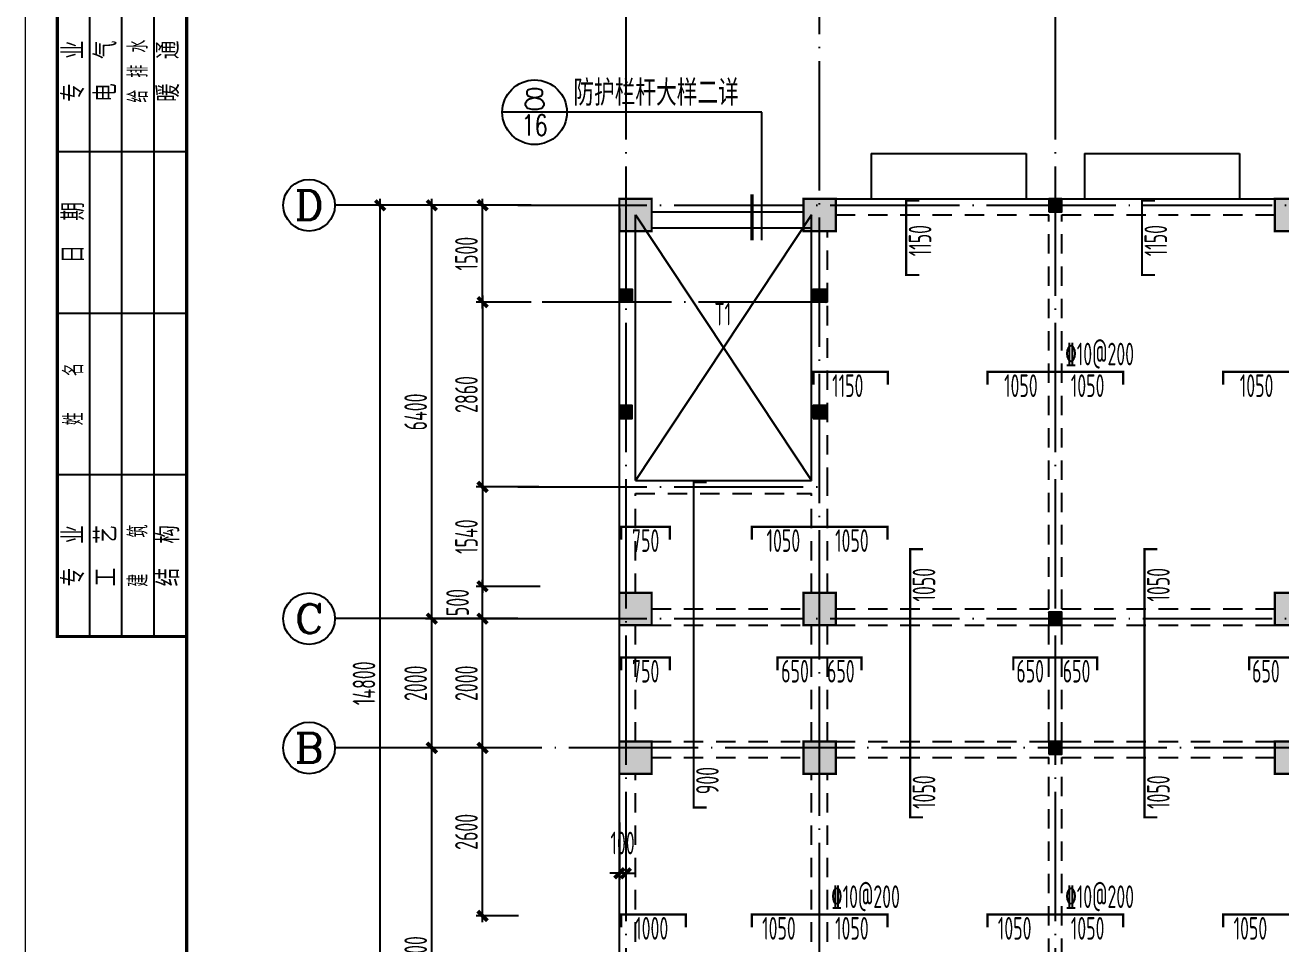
# Model space of a CAD drawing. Extents: x -472319 to -112444, y -516749 to -5704.
# Drawn here: x -311995 to -292551, y -120733 to -106511 of the extents above; entities that cross this region are included whole.
import ezdxf
from ezdxf.enums import TextEntityAlignment as Align

# ---------------------------------------------------------------- set-up
doc = ezdxf.new("R2010")
doc.units = 0
doc.header["$LTSCALE"] = 100
doc.header["$MEASUREMENT"] = 0
for name, pattern in [('3', [5, 3, -2]), ('CENTER', [2, 1.25, -0.25, 0.25, -0.25]), ('DOTE', [2.42, 2, -0.2, 0.02, -0.2])]:
    doc.linetypes.add(name, pattern=pattern)
for name, color, linetype in [('1301', 24, 'Continuous'), ('1305', 1, 'Continuous'), ('1306', 94, 'Continuous'), ('1307', 7, 'Continuous'), ('AXIS', 3, 'Continuous'), ('AXIS_TEXT', 7, 'Continuous'), ('COLUMN', 9, 'Continuous'), ('DIM_IDEN', 3, 'Continuous'), ('DOTE', 1, 'CENTER'), ('FRAME', 3, 'Continuous'), ('PUB_TEXT', 7, 'Continuous'), ('S_BEAM', 4, 'Continuous'), ('S_BEAMDASH', 134, '3'), ('S_CL', 2, 'Continuous'), ('坡道', 7, 'Continuous'), ('填充', 8, 'Continuous'), ('第三道尺寸线', 4, 'Continuous'), ('零厚板', 7, 'Continuous')]:
    doc.layers.add(name, color=color, linetype=linetype)
doc.styles.add('_HZTXT', font='txt.shx', dxfattribs={"width": 0.35, "bigfont": 'hztxt.shx'})
doc.styles.add('_TCH_AXIS', font='COMPLEX', dxfattribs={"bigfont": 'GBCBIG'})
doc.styles.add('COMPLEX', font='COMPLEX')
doc.styles.add('dxfs', font='txt.shx', dxfattribs={"width": 0.7, "bigfont": 'dxfs.shx'})
doc.styles.add('HZ', font='tssdeng.shx', dxfattribs={"width": 0.6, "height": 350, "bigfont": 'a.shx'})
doc.styles.get("Standard").update_dxf_attribs({"font": 'tssdeng.shx', "width": 0.6, "bigfont": 'a.shx'})
doc.dimstyles.new('DIMN', dxfattribs={"dimtxt": 350, "dimasz": 150, "dimexe": 100, "dimexo": 100, "dimgap": 75, "dimtad": 1, "dimdec": 0, "dimzin": 0, "dimdsep": 46, "dimtxsty": 'HZ', "dimblk": 'ARCHTICK', "dimcen": 0.09, "dimdle": 100, "dimclrd": 3, "dimclre": 3, "dimclrt": 7, "dimazin": 2, "dimtfac": 1, "dimtdec": 0, "dimtmove": 2, "dimatfit": 3, "dimldrblk": 'ARCHTICK', "dimfxl": 1, "dimtolj": 1, "dimtzin": 0, "dimarcsym": 0})

# ---------------------------------------------------------------- blocks, each defined once
blk = doc.blocks.new('_ArchTick')
at = {"color": 0, "linetype": 'ByBlock', "const_width": 0.4}
blk.add_lwpolyline([(-0.5, -0.5), (0.5, 0.5)], dxfattribs=at)
blk = doc.blocks.new('*D756')
at = {"layer": 'AXIS', "color": 3, "lineweight": -2, "transparency": 16777216}
for p, q in [((-305698, -124199), (-305698, -117599)), ((-304468, -117699), (-305798, -117699)), ((-304468, -124099), (-305798, -124099))]:
    blk.add_line(p, q, dxfattribs=at)
at = {"layer": 'Defpoints', "color": 0, "transparency": 16777216}
for p in [(-305698, -117699), (-304368, -117699), (-304368, -124099)]:
    blk.add_point(p, dxfattribs=at)
at = {"layer": 'AXIS', "color": 3, "lineweight": -2, "transparency": 16777216, "xscale": 150, "yscale": 150, "zscale": 150}
for p, rotation in [((-305698, -117699), 90), ((-305698, -124099), 270)]:
    blk.add_blockref('_ArchTick', p, dxfattribs=dict(at, rotation=rotation))
at = {"layer": 'AXIS', "color": 7, "transparency": 16777216, "insert": (-305948, -120899), "char_height": 350, "attachment_point": 5, "rotation": 90, "style": 'HZ'}
blk.add_mtext('\\A1;6400', dxfattribs=at)
blk = doc.blocks.new('*D757')
at = {"layer": 'AXIS', "color": 3, "lineweight": -2, "transparency": 16777216}
for p, q in [((-305698, -117799), (-305698, -115599)), ((-304468, -115699), (-305798, -115699)), ((-304468, -117699), (-305798, -117699))]:
    blk.add_line(p, q, dxfattribs=at)
at = {"layer": 'Defpoints', "color": 0, "transparency": 16777216}
for p in [(-305698, -115699), (-304368, -115699), (-304368, -117699)]:
    blk.add_point(p, dxfattribs=at)
at = {"layer": 'AXIS', "color": 3, "lineweight": -2, "transparency": 16777216, "xscale": 150, "yscale": 150, "zscale": 150}
for p, rotation in [((-305698, -115699), 90), ((-305698, -117699), 270)]:
    blk.add_blockref('_ArchTick', p, dxfattribs=dict(at, rotation=rotation))
at = {"layer": 'AXIS', "color": 7, "transparency": 16777216, "insert": (-305948, -116699), "char_height": 350, "attachment_point": 5, "rotation": 90, "style": 'HZ'}
blk.add_mtext('\\A1;2000', dxfattribs=at)
blk = doc.blocks.new('*D758')
at = {"layer": 'AXIS', "color": 3, "lineweight": -2, "transparency": 16777216}
for p, q in [((-305698, -115799), (-305698, -109199)), ((-304468, -109299), (-305798, -109299)), ((-304468, -115699), (-305798, -115699))]:
    blk.add_line(p, q, dxfattribs=at)
at = {"layer": 'Defpoints', "color": 0, "transparency": 16777216}
for p in [(-305698, -109299), (-304368, -109299), (-304368, -115699)]:
    blk.add_point(p, dxfattribs=at)
at = {"layer": 'AXIS', "color": 3, "lineweight": -2, "transparency": 16777216, "xscale": 150, "yscale": 150, "zscale": 150}
for p, rotation in [((-305698, -109299), 90), ((-305698, -115699), 270)]:
    blk.add_blockref('_ArchTick', p, dxfattribs=dict(at, rotation=rotation))
at = {"layer": 'AXIS', "color": 7, "transparency": 16777216, "insert": (-305948, -112499), "char_height": 350, "attachment_point": 5, "rotation": 90, "style": 'HZ'}
blk.add_mtext('\\A1;6400', dxfattribs=at)
blk = doc.blocks.new('*D759')
at = {"layer": 'AXIS', "color": 3, "lineweight": -2, "transparency": 16777216}
for p, q in [((-306498, -124199), (-306498, -109199)), ((-304468, -109299), (-306598, -109299)), ((-304468, -124099), (-306598, -124099))]:
    blk.add_line(p, q, dxfattribs=at)
at = {"layer": 'Defpoints', "color": 0, "transparency": 16777216}
for p in [(-306498, -109299), (-304368, -109299), (-304368, -124099)]:
    blk.add_point(p, dxfattribs=at)
at = {"layer": 'AXIS', "color": 3, "lineweight": -2, "transparency": 16777216, "xscale": 150, "yscale": 150, "zscale": 150}
for p, rotation in [((-306498, -109299), 90), ((-306498, -124099), 270)]:
    blk.add_blockref('_ArchTick', p, dxfattribs=dict(at, rotation=rotation))
at = {"layer": 'AXIS', "color": 7, "transparency": 16777216, "insert": (-306748, -116699), "char_height": 350, "attachment_point": 5, "rotation": 90, "style": 'HZ'}
blk.add_mtext('\\A1;14800', dxfattribs=at)
blk = doc.blocks.new('_AXISO')
blk.add_circle((0, 0), 0.5)
at = {"layer": 'AXIS_TEXT', "style": 'COMPLEX', "width": 1.041667}
blk.add_attdef('A', text='', height=0.56, dxfattribs=at).set_placement((-0.25, -0.28), (0.25, -0.28), align=Align.FIT)
blk = doc.blocks.new('*D776')
at = {"layer": '1301', "color": 3, "lineweight": -2, "transparency": 16777216}
for p, q in [((-304041, -113659), (-305012, -113659)), ((-304912, -113559), (-304912, -115299)), ((-304019, -115199), (-305012, -115199))]:
    blk.add_line(p, q, dxfattribs=at)
at = {"layer": 'Defpoints', "color": 0, "transparency": 16777216}
for p in [(-303941, -113659), (-304912, -115199), (-303919, -115199)]:
    blk.add_point(p, dxfattribs=at)
at = {"layer": '1301', "color": 3, "lineweight": -2, "transparency": 16777216, "xscale": 150, "yscale": 150, "zscale": 150}
for p, rotation in [((-304912, -113659), 90), ((-304912, -115199), 270)]:
    blk.add_blockref('_ArchTick', p, dxfattribs=dict(at, rotation=rotation))
at = {"layer": '1301', "color": 7, "transparency": 16777216, "insert": (-305162, -114429), "char_height": 350, "attachment_point": 5, "rotation": 90, "style": 'HZ'}
blk.add_mtext('\\A1;1540', dxfattribs=at)
blk = doc.blocks.new('*D829')
at = {"layer": 'Defpoints', "color": 0, "transparency": 16777216}
for p in [(-304912, -117699), (-304254, -117699), (-304254, -120299)]:
    blk.add_point(p, dxfattribs=at)
at = {"layer": '第三道尺寸线', "color": 3, "lineweight": -2, "transparency": 16777216}
for p, q in [((-304912, -120399), (-304912, -117599)), ((-304354, -117699), (-305012, -117699)), ((-304354, -120299), (-305012, -120299))]:
    blk.add_line(p, q, dxfattribs=at)
at = {"layer": '第三道尺寸线', "color": 3, "lineweight": -2, "transparency": 16777216, "xscale": 150, "yscale": 150, "zscale": 150}
for p, rotation in [((-304912, -117699), 90), ((-304912, -120299), 270)]:
    blk.add_blockref('_ArchTick', p, dxfattribs=dict(at, rotation=rotation))
at = {"layer": '第三道尺寸线', "color": 7, "transparency": 16777216, "insert": (-305162, -118999), "char_height": 350, "attachment_point": 5, "rotation": 90, "style": 'HZ'}
blk.add_mtext('\\A1;2600', dxfattribs=at)
blk = doc.blocks.new('*D830')
at = {"layer": 'Defpoints', "color": 0, "transparency": 16777216}
for p in [(-304912, -115699), (-304254, -115699), (-304254, -117699)]:
    blk.add_point(p, dxfattribs=at)
at = {"layer": '第三道尺寸线', "color": 3, "lineweight": -2, "transparency": 16777216}
for p, q in [((-304912, -117799), (-304912, -115599)), ((-304354, -115699), (-305012, -115699)), ((-304354, -117699), (-305012, -117699))]:
    blk.add_line(p, q, dxfattribs=at)
at = {"layer": '第三道尺寸线', "color": 3, "lineweight": -2, "transparency": 16777216, "xscale": 150, "yscale": 150, "zscale": 150}
for p, rotation in [((-304912, -115699), 90), ((-304912, -117699), 270)]:
    blk.add_blockref('_ArchTick', p, dxfattribs=dict(at, rotation=rotation))
at = {"layer": '第三道尺寸线', "color": 7, "transparency": 16777216, "insert": (-305162, -116699), "char_height": 350, "attachment_point": 5, "rotation": 90, "style": 'HZ'}
blk.add_mtext('\\A1;2000', dxfattribs=at)
blk = doc.blocks.new('*D831')
at = {"layer": 'Defpoints', "color": 0, "transparency": 16777216}
for p in [(-304912, -115199), (-304254, -115199), (-304254, -115699)]:
    blk.add_point(p, dxfattribs=at)
at = {"layer": '第三道尺寸线', "color": 3, "lineweight": -2, "transparency": 16777216}
for p, q in [((-304912, -115799), (-304912, -115099)), ((-304354, -115199), (-305012, -115199)), ((-304354, -115699), (-305012, -115699))]:
    blk.add_line(p, q, dxfattribs=at)
at = {"layer": '第三道尺寸线', "color": 3, "lineweight": -2, "transparency": 16777216, "xscale": 150, "yscale": 150, "zscale": 150}
for p, rotation in [((-304912, -115199), 90), ((-304912, -115699), 270)]:
    blk.add_blockref('_ArchTick', p, dxfattribs=dict(at, rotation=rotation))
at = {"layer": '第三道尺寸线', "color": 7, "transparency": 16777216, "insert": (-305299, -115449), "char_height": 350, "attachment_point": 5, "rotation": 90, "style": 'HZ'}
blk.add_mtext('\\A1;500', dxfattribs=at)
blk = doc.blocks.new('*D807')
at = {"layer": 'Defpoints', "color": 0, "transparency": 16777216}
for p in [(-304912, -109299), (-304058, -109299), (-304058, -110799)]:
    blk.add_point(p, dxfattribs=at)
at = {"layer": '填充', "color": 3, "lineweight": -2, "transparency": 16777216}
for p, q in [((-304912, -110899), (-304912, -109199)), ((-304158, -109299), (-305012, -109299)), ((-304158, -110799), (-305012, -110799))]:
    blk.add_line(p, q, dxfattribs=at)
at = {"layer": '填充', "color": 3, "lineweight": -2, "transparency": 16777216, "xscale": 150, "yscale": 150, "zscale": 150}
for p, rotation in [((-304912, -109299), 90), ((-304912, -110799), 270)]:
    blk.add_blockref('_ArchTick', p, dxfattribs=dict(at, rotation=rotation))
at = {"layer": '填充', "color": 7, "transparency": 16777216, "insert": (-305162, -110049), "char_height": 350, "attachment_point": 5, "rotation": 90, "style": 'HZ'}
blk.add_mtext('\\A1;1500', dxfattribs=at)
blk = doc.blocks.new('*D808')
at = {"layer": 'Defpoints', "color": 0, "transparency": 16777216}
for p in [(-304158, -110799), (-304912, -113659), (-304158, -113659)]:
    blk.add_point(p, dxfattribs=at)
at = {"layer": '填充', "color": 3, "lineweight": -2, "transparency": 16777216}
for p, q in [((-304258, -110799), (-305012, -110799)), ((-304912, -110699), (-304912, -113759)), ((-304258, -113659), (-305012, -113659))]:
    blk.add_line(p, q, dxfattribs=at)
at = {"layer": '填充', "color": 3, "lineweight": -2, "transparency": 16777216, "xscale": 150, "yscale": 150, "zscale": 150}
for p, rotation in [((-304912, -110799), 90), ((-304912, -113659), 270)]:
    blk.add_blockref('_ArchTick', p, dxfattribs=dict(at, rotation=rotation))
at = {"layer": '填充', "color": 7, "transparency": 16777216, "insert": (-305162, -112229), "char_height": 350, "attachment_point": 5, "rotation": 90, "style": 'HZ'}
blk.add_mtext('\\A1;2860', dxfattribs=at)
blk = doc.blocks.new('*D881')
at = {"layer": '1301', "color": 3, "lineweight": -2, "transparency": 16777216}
for p, q in [((-302794, -118852), (-302794, -119740)), ((-302694, -118852), (-302694, -119740)), ((-302794, -119640), (-302944, -119640)), ((-302694, -119640), (-302794, -119640)), ((-302694, -119640), (-302544, -119640))]:
    blk.add_line(p, q, dxfattribs=at)
at = {"layer": 'Defpoints', "color": 0, "transparency": 16777216}
for p in [(-302794, -118752), (-302694, -118752), (-302794, -119640)]:
    blk.add_point(p, dxfattribs=at)
at = {"layer": '1301', "color": 3, "lineweight": -2, "transparency": 16777216, "xscale": 150, "yscale": 150, "zscale": 150}
blk.add_blockref('_ArchTick', (-302794, -119640), dxfattribs=at)
at = {"layer": '1301', "color": 3, "lineweight": -2, "transparency": 16777216, "xscale": 150, "yscale": 150, "zscale": 150, "rotation": 180}
blk.add_blockref('_ArchTick', (-302694, -119640), dxfattribs=at)
at = {"layer": '1301', "color": 7, "transparency": 16777216, "insert": (-302744, -119172), "char_height": 350, "attachment_point": 5, "style": 'HZ'}
blk.add_mtext('\\A1;100', dxfattribs=at)
blk = doc.blocks.new('A$C20674F94')
at = {"layer": 'FRAME', "lineweight": 18}
blk.add_line((0, 59400), (0, 0), dxfattribs=at)
at = {"layer": 'FRAME'}
blk.add_line((2500, 58400), (2500, 1000), dxfattribs=at)
at = {"layer": 'FRAME', "const_width": 50}
for points in [[(2500, 58400), (500, 58400), (500, 35900), (2500, 35900)], [(2500, 58400), (83100, 58400), (83100, 1000), (2500, 1000), (2500, 58400)]]:
    blk.add_lwpolyline(points, dxfattribs=at)
at = {"layer": 'FRAME'}
for points in [[(1000, 35900), (1000, 58400)], [(1500, 35900), (1500, 58400)], [(2000, 35900), (2000, 58400)], [(2500, 43400), (500, 43400)], [(2500, 40900), (500, 40900)], [(2500, 38400), (500, 38400)]]:
    blk.add_lwpolyline(points, dxfattribs=at)
at = {"layer": 'FRAME', "char_height": 300, "attachment_point": 5, "rotation": 90, "style": 'dxfs'}
for s, insert, width in [('{\\f宋体|b0|i0|c134|p2;电\\Ftxt.shx,dxfs.shx|c134;  \\f宋体|b0|i0|c134|p2;气}', (1250, 44650), 1182.38), ('给 排 水', (1750, 44650), 1352.62), ('{\\f宋体|b0|i0|c134|p2;暖\\Ftxt.shx,dxfs.shx|c134;  \\f宋体|b0|i0|c134|p2;通}', (2220, 44650), 1200.75), ('{\\f宋体|b0|i0|c134|p2;专\\Ftxt.shx,dxfs.shx|c134;  \\f宋体|b0|i0|c134|p2;业}', (750, 44650), 1203.38), ('{\\f宋体|b0|i0|c134|p2;日\\Ftxt.shx,dxfs.shx|c134;  \\f宋体|b0|i0|c134|p2;期}', (750, 42150), 1132.5), ('姓   名', (750, 39650), 1185), ('{\\f宋体|b0|i0|c134|p2;专\\Ftxt.shx,dxfs.shx|c134;  \\f宋体|b0|i0|c134|p2;业}', (750, 37150), 1203.38), ('{\\f宋体|b0|i0|c134|p2;工\\Ftxt.shx,dxfs.shx|c134;  \\f宋体|b0|i0|c134|p2;艺}', (1250, 37150), 1177.12), ('建   筑', (1750, 37150), 1206), ('{\\f宋体|b0|i0|c134|p2;结\\Ftxt.shx,dxfs.shx|c134;  \\f宋体|b0|i0|c134|p2;构\\P}', (2220, 37150), 1192.88)]:
    blk.add_mtext(s, dxfattribs=dict(at, insert=insert, width=width))

msp = doc.modelspace()

# ---------------------------------------------------------------- hatches: boundary and pattern name
at = {"layer": 'COLUMN'}
h = msp.add_hatch(dxfattribs=at)
h.set_pattern_fill('ANSI31', color=0)
h.set_pattern_definition([(45, (-347181.33058, 76339.10955), (-0.08838834765, 0.08838834765), [])])
h.paths.add_polyline_path([(-296143.831, -109398.89), (-295943.831, -109398.89), (-295943.831, -109198.89), (-296143.831, -109198.89)])
h = msp.add_hatch(dxfattribs=at)
h.set_pattern_fill('ANSI31', color=0)
h.set_pattern_definition([(45, (-294031.33058, 74939.10955), (-0.08838834765, 0.08838834765), [])])
h.paths.add_polyline_path([(-302593.831, -110798.89), (-302793.831, -110798.89), (-302793.831, -110598.89), (-302593.831, -110598.89)])
h = msp.add_hatch(dxfattribs=at)
h.set_pattern_fill('ANSI31', color=0)
h.set_pattern_definition([(45, (-297031.33058, 74939.10955), (-0.08838834765, 0.08838834765), [])])
h.paths.add_polyline_path([(-299593.831, -110798.89), (-299793.831, -110798.89), (-299793.831, -110598.89), (-299593.831, -110598.89)])
h = msp.add_hatch(dxfattribs=at)
h.set_pattern_fill('ANSI31', color=0)
h.set_pattern_definition([(45, (-353831.33058, 73139.10809), (-0.08838834765, 0.08838834765), [])])
h.paths.add_polyline_path([(-302793.831, -112598.892), (-302593.831, -112598.892), (-302593.831, -112398.892), (-302793.831, -112398.892)])
h = msp.add_hatch(dxfattribs=at)
h.set_pattern_fill('ANSI31', color=0)
h.set_pattern_definition([(45, (-350831.33058, 73139.10809), (-0.08838834765, 0.08838834765), [])])
h.paths.add_polyline_path([(-299793.831, -112598.892), (-299593.831, -112598.892), (-299593.831, -112398.892), (-299793.831, -112398.892)])
h = msp.add_hatch(dxfattribs=at)
h.set_pattern_fill('ANSI31', color=0)
h.set_pattern_definition([(45, (-347181.33058, 69939.10858), (-0.08838834765, 0.08838834765), [])])
h.paths.add_polyline_path([(-296143.831, -115798.891), (-295943.831, -115798.891), (-295943.831, -115598.891), (-296143.831, -115598.891)])
h = msp.add_hatch(dxfattribs=at)
h.set_pattern_fill('ANSI31', color=0)
h.set_pattern_definition([(45, (-347181.33254, 67939.10858), (-0.08838834765, 0.08838834765), [])])
h.paths.add_polyline_path([(-296143.833, -117798.891), (-295943.833, -117798.891), (-295943.833, -117598.891), (-296143.833, -117598.891)])
at = {"layer": 'S_CL'}
h = msp.add_hatch(dxfattribs=at)
h.set_pattern_fill('ANSI31', color=256)
h.set_pattern_definition([(45, (113576.23945, 417478.10849), (-0.088388347648, 0.088388347648), [])])
h.paths.add_polyline_path([(-242793.829, -109698.89), (-242793.829, -109198.89), (-243293.829, -109198.89), (-243293.829, -109698.89)])
h.paths.add_polyline_path([(-242793.829, -115798.891), (-242793.829, -115298.891), (-243293.829, -115298.891), (-243293.829, -115798.891)])
h.paths.add_polyline_path([(-242793.829, -118098.891), (-242793.829, -117598.891), (-243293.829, -117598.891), (-243293.829, -118098.891)])
h.paths.add_polyline_path([(-242793.829, -124198.891), (-242793.829, -123698.891), (-243293.829, -123698.891), (-243293.829, -124198.891)])
h.paths.add_polyline_path([(-245643.829, -109698.89), (-245643.829, -109198.89), (-246143.829, -109198.89), (-246143.829, -109698.89)])
h.paths.add_polyline_path([(-245643.829, -115798.891), (-245643.829, -115298.891), (-246143.829, -115298.891), (-246143.829, -115798.891)])
h.paths.add_polyline_path([(-245643.829, -118098.891), (-245643.829, -117598.891), (-246143.829, -117598.891), (-246143.829, -118098.891)])
h.paths.add_polyline_path([(-245643.829, -124198.891), (-245643.829, -123698.891), (-246143.829, -123698.891), (-246143.829, -124198.891)])
h.paths.add_polyline_path([(-252943.829, -109698.89), (-252943.829, -109198.89), (-253443.829, -109198.89), (-253443.829, -109698.89)])
h.paths.add_polyline_path([(-252943.829, -115798.891), (-252943.829, -115298.891), (-253443.829, -115298.891), (-253443.829, -115798.891)])
h.paths.add_polyline_path([(-252943.829, -118098.891), (-252943.829, -117598.891), (-253443.829, -117598.891), (-253443.829, -118098.891)])
h.paths.add_polyline_path([(-252943.829, -124198.891), (-252943.829, -123698.891), (-253443.829, -123698.891), (-253443.829, -124198.891)])
h.paths.add_polyline_path([(-260243.829, -109698.89), (-260243.829, -109198.89), (-260743.829, -109198.89), (-260743.829, -109698.89)])
h.paths.add_polyline_path([(-260243.829, -115798.891), (-260243.829, -115298.891), (-260743.829, -115298.891), (-260743.829, -115798.891)])
h.paths.add_polyline_path([(-260243.829, -118098.891), (-260243.829, -117598.891), (-260743.829, -117598.891), (-260743.829, -118098.891)])
h.paths.add_polyline_path([(-260243.829, -124198.891), (-260243.829, -123698.891), (-260743.829, -123698.891), (-260743.829, -124198.891)])
h.paths.add_polyline_path([(-267543.829, -109698.89), (-267543.829, -109198.89), (-268043.829, -109198.89), (-268043.829, -109698.89)])
h.paths.add_polyline_path([(-267543.829, -115798.891), (-267543.829, -115298.891), (-268043.829, -115298.891), (-268043.829, -115798.891)])
h.paths.add_polyline_path([(-267543.829, -118098.891), (-267543.829, -117598.891), (-268043.829, -117598.891), (-268043.829, -118098.891)])
h.paths.add_polyline_path([(-267543.829, -124198.891), (-267543.829, -123598.891), (-268043.829, -123598.891), (-268043.829, -124198.891)])
h.paths.add_polyline_path([(-270543.829, -109698.89), (-270543.829, -109198.89), (-271043.829, -109198.89), (-271043.829, -109698.89)])
h.paths.add_polyline_path([(-270543.829, -115798.891), (-270543.829, -115298.891), (-271043.829, -115298.891), (-271043.829, -115798.891)])
h.paths.add_polyline_path([(-277543.831, -109798.89), (-277543.831, -109198.89), (-278043.831, -109198.89), (-278043.831, -109798.89)])
h.paths.add_polyline_path([(-277543.831, -115798.891), (-277543.831, -115298.891), (-278043.831, -115298.891), (-278043.831, -115798.891)])
h.paths.add_polyline_path([(-277543.831, -118098.891), (-277543.831, -117598.891), (-278043.831, -117598.891), (-278043.831, -118098.891)])
h.paths.add_polyline_path([(-277543.831, -124198.891), (-277543.831, -123598.891), (-278043.831, -123598.891), (-278043.831, -124198.891)])
h.paths.add_polyline_path([(-284843.831, -109698.89), (-284843.831, -109198.89), (-285343.831, -109198.89), (-285343.831, -109698.89)])
h.paths.add_polyline_path([(-284843.831, -115798.891), (-284843.831, -115298.891), (-285343.831, -115298.891), (-285343.831, -115798.891)])
h.paths.add_polyline_path([(-284843.831, -118098.891), (-284843.831, -117598.891), (-285343.831, -117598.891), (-285343.831, -118098.891)])
h.paths.add_polyline_path([(-284843.831, -124198.891), (-284843.831, -123698.891), (-285343.831, -123698.891), (-285343.831, -124198.891)])
h.paths.add_polyline_path([(-292143.831, -109698.89), (-292143.831, -109198.89), (-292643.831, -109198.89), (-292643.831, -109698.89)])
h.paths.add_polyline_path([(-292143.831, -115798.891), (-292143.831, -115298.891), (-292643.831, -115298.891), (-292643.831, -115798.891)])
h.paths.add_polyline_path([(-292143.831, -118098.891), (-292143.831, -117598.891), (-292643.831, -117598.891), (-292643.831, -118098.891)])
h.paths.add_polyline_path([(-292143.831, -124198.891), (-292143.831, -123698.891), (-292643.831, -123698.891), (-292643.831, -124198.891)])
h.paths.add_polyline_path([(-299443.831, -109698.89), (-299443.831, -109198.89), (-299943.831, -109198.89), (-299943.831, -109698.89)])
h.paths.add_polyline_path([(-299443.831, -115798.891), (-299443.831, -115298.891), (-299943.831, -115298.891), (-299943.831, -115798.891)])
h.paths.add_polyline_path([(-299443.831, -118098.891), (-299443.831, -117598.891), (-299943.831, -117598.891), (-299943.831, -118098.891)])
h.paths.add_polyline_path([(-299443.831, -124198.891), (-299443.831, -123698.891), (-299943.831, -123698.891), (-299943.831, -124198.891)])
h.paths.add_polyline_path([(-302293.831, -109698.89), (-302293.831, -109198.89), (-302793.831, -109198.89), (-302793.831, -109698.89)])
h.paths.add_polyline_path([(-302293.831, -115798.891), (-302293.831, -115298.891), (-302793.831, -115298.891), (-302793.831, -115798.891)])
h.paths.add_polyline_path([(-302293.831, -118098.891), (-302293.831, -117598.891), (-302793.831, -117598.891), (-302793.831, -118098.891)])
h.paths.add_polyline_path([(-302293.831, -124198.891), (-302293.831, -123698.891), (-302793.831, -123698.891), (-302793.831, -124198.891)])

# ---------------------------------------------------------------- linework, layer by layer
for p, q in [((-298893.829, -108498.891), (-296493.829, -108498.891)), ((-298893.829, -108498.891), (-298893.829, -109198.891)), ((-295593.829, -108498.891), (-293193.829, -108498.891)), ((-295593.829, -108498.891), (-295593.829, -109198.891))]:
    msp.add_line(p, q)
at = {"layer": '1305', "const_width": 35}
for points in [[(-298151.331, -110378.892), (-298351.331, -110378.892), (-298351.331, -109228.892), (-298151.331, -109228.892)], [(-294501.332, -110378.892), (-294701.332, -110378.892), (-294701.332, -109228.892), (-294501.332, -109228.892)], [(-299788.831, -112078.89), (-299788.831, -111878.89), (-298638.831, -111878.89), (-298638.831, -112078.89)], [(-297093.831, -112078.89), (-297093.831, -111878.89), (-294993.831, -111878.892), (-294993.831, -112078.892)], [(-293443.831, -112078.89), (-293443.831, -111878.89), (-291343.831, -111878.89), (-291343.831, -112078.89)], [(-301443.831, -118623.89), (-301643.831, -118623.89), (-301643.83, -113588.891), (-301443.83, -113588.891)], [(-302763.831, -114476.89), (-302763.831, -114276.89), (-302013.831, -114276.89), (-302013.831, -114476.89)], [(-300743.831, -114476.889), (-300743.831, -114276.889), (-298643.831, -114276.89), (-298643.831, -114476.89)], [(-298090.833, -118773.891), (-298290.833, -118773.891), (-298290.833, -114623.891), (-298090.833, -114623.891)], [(-294462.333, -118773.891), (-294662.333, -118773.891), (-294662.333, -114623.891), (-294462.333, -114623.891)], [(-302763.831, -116498.891), (-302763.831, -116298.891), (-302013.831, -116298.891), (-302013.831, -116498.891)], [(-300343.831, -116498.89), (-300343.831, -116298.89), (-299043.831, -116298.891), (-299043.831, -116498.891)], [(-296693.831, -116498.891), (-296693.831, -116298.891), (-295393.831, -116298.891), (-295393.831, -116498.891)], [(-293043.831, -116498.891), (-293043.831, -116298.891), (-291743.831, -116298.891), (-291743.831, -116498.891)], [(-302763.831, -120478.892), (-302763.831, -120278.892), (-301763.831, -120278.892), (-301763.831, -120478.892)], [(-300743.831, -120478.892), (-300743.831, -120278.891), (-298643.831, -120278.892), (-298643.831, -120478.892)], [(-297093.832, -120478.892), (-297093.832, -120278.891), (-294993.832, -120278.892), (-294993.833, -120478.892)], [(-293443.832, -120478.892), (-293443.831, -120278.892), (-291343.831, -120278.892), (-291343.832, -120478.892)]]:
    msp.add_lwpolyline(points, dxfattribs=at)
at = {"layer": 'AXIS'}
for p, q in [((-304367.647, -109298.89), (-307197.647, -109298.89)), ((-304367.647, -115698.89), (-307197.647, -115698.89)), ((-304367.647, -117698.89), (-307197.647, -117698.89))]:
    msp.add_line(p, q, dxfattribs=at)
at = {"layer": 'COLUMN', "color": 0}
for points in [[(-296143.831, -109398.89), (-295943.831, -109398.89), (-295943.831, -109198.89), (-296143.831, -109198.89)], [(-302593.831, -110798.89), (-302793.831, -110798.89), (-302793.831, -110598.89), (-302593.831, -110598.89)], [(-299593.831, -110798.89), (-299793.831, -110798.89), (-299793.831, -110598.89), (-299593.831, -110598.89)], [(-302793.831, -112598.892), (-302593.831, -112598.892), (-302593.831, -112398.892), (-302793.831, -112398.892)], [(-299793.831, -112598.892), (-299593.831, -112598.892), (-299593.831, -112398.892), (-299793.831, -112398.892)], [(-296143.831, -115798.891), (-295943.831, -115798.891), (-295943.831, -115598.891), (-296143.831, -115598.891)], [(-296143.833, -117798.891), (-295943.833, -117798.891), (-295943.833, -117598.891), (-296143.833, -117598.891)]]:
    msp.add_lwpolyline(points, close=True, dxfattribs=at)
at = {"layer": 'DIM_IDEN'}
for p, q in [((-303605.982, -107859.333), (-304605.982, -107859.333)), ((-300590.5, -107859.333), (-303605.982, -107859.333)), ((-300590.5, -109841.896), (-300590.5, -107859.333))]:
    msp.add_line(p, q, dxfattribs=at)
at = {"layer": 'DIM_IDEN', "const_width": 50}
msp.add_lwpolyline([(-300740.5, -109841.896), (-300740.5, -109131.725)], dxfattribs=at)
at = {"layer": 'DIM_IDEN'}
msp.add_circle((-304105.982, -107859.333), 500, dxfattribs=at)
at = {"layer": 'DOTE', "linetype": 'DOTE', "ltscale": 10}
for p, q in [((-302693.829, -106279.242), (-302693.829, -128429.282)), ((-299693.829, -128429.282), (-299693.829, -106279.242)), ((-296043.829, -106279.242), (-296043.829, -128429.282)), ((-304367.647, -109298.89), (-241075.018, -109298.89)), ((-299568.829, -110798.89), (-304512.639, -110798.89)), ((-304367.647, -113658.89), (-299693.829, -113658.89)), ((-304367.647, -115698.89), (-241075.018, -115698.89)), ((-241075.018, -117698.89), (-304367.647, -117698.89))]:
    msp.add_line(p, q, dxfattribs=at)
at = {"layer": 'S_BEAM'}
for p, q in [((-299443.831, -109198.89), (-296043.831, -109198.89)), ((-296043.831, -109198.89), (-292643.831, -109198.89)), ((-302793.831, -113658.891), (-302793.831, -109348.89)), ((-302793.831, -109348.89), (-302793.831, -109698.89)), ((-302543.831, -113558.891), (-302543.831, -109448.89)), ((-302293.831, -109398.89), (-299943.831, -109398.89)), ((-299818.831, -113558.891), (-299818.831, -109448.89)), ((-302293.831, -109648.89), (-299818.831, -109648.89)), ((-302793.831, -115298.891), (-302793.831, -113658.891)), ((-302543.831, -113558.891), (-299818.831, -113558.891)), ((-302793.831, -117598.891), (-302793.831, -115798.891)), ((-302793.831, -123698.891), (-302793.831, -118098.891))]:
    msp.add_line(p, q, dxfattribs=at)
at = {"layer": 'S_BEAMDASH'}
for p, q in [((-299443.831, -109448.89), (-296143.831, -109448.89)), ((-296143.831, -115548.891), (-296143.831, -109448.89)), ((-295943.831, -115548.891), (-295943.831, -109448.89)), ((-295943.831, -109448.89), (-292643.831, -109448.89)), ((-299568.831, -110798.89), (-299568.831, -109698.89)), ((-299568.831, -113658.891), (-299568.831, -110798.89)), ((-299568.831, -115298.891), (-299568.831, -113658.891)), ((-302543.831, -115298.891), (-302543.831, -113758.891)), ((-302543.831, -113758.891), (-299818.831, -113758.891)), ((-299818.831, -115298.891), (-299818.831, -113758.891)), ((-302293.831, -115548.891), (-299943.831, -115548.891)), ((-299443.831, -115548.891), (-296143.831, -115548.891)), ((-295943.831, -115548.891), (-292643.831, -115548.891)), ((-302543.831, -117598.891), (-302543.831, -115798.891)), ((-302293.831, -115798.891), (-299943.831, -115798.891)), ((-299818.831, -117598.891), (-299818.831, -115798.891)), ((-299568.831, -117598.891), (-299568.831, -115798.891)), ((-299443.831, -115798.891), (-296143.831, -115798.891)), ((-296143.831, -117598.891), (-296143.831, -115798.891)), ((-295943.831, -117598.891), (-295943.831, -115798.891)), ((-295943.831, -115798.891), (-292643.831, -115798.891)), ((-302293.831, -117598.891), (-299943.831, -117598.891)), ((-299443.831, -117598.891), (-296143.831, -117598.891)), ((-295943.831, -117598.891), (-292643.831, -117598.891)), ((-302293.831, -117848.891), (-299943.831, -117848.891)), ((-299443.831, -117848.891), (-296143.831, -117848.891)), ((-296143.831, -123948.891), (-296143.831, -117848.891)), ((-295943.831, -123948.891), (-295943.831, -117848.891)), ((-295943.831, -117848.891), (-292643.831, -117848.891)), ((-302543.831, -123698.891), (-302543.831, -118098.891)), ((-299818.831, -123698.891), (-299818.831, -118098.891)), ((-299568.831, -123698.891), (-299568.831, -118098.891))]:
    msp.add_line(p, q, dxfattribs=at)
at = {"layer": 'S_CL', "const_width": 35}
for points in [[(-302293.831, -109698.89), (-302293.831, -109198.89), (-302793.831, -109198.89), (-302793.831, -109698.89)], [(-299443.831, -109698.89), (-299443.831, -109198.89), (-299943.831, -109198.89), (-299943.831, -109698.89)], [(-292143.831, -109698.89), (-292143.831, -109198.89), (-292643.831, -109198.89), (-292643.831, -109698.89)], [(-302293.831, -115798.891), (-302293.831, -115298.891), (-302793.831, -115298.891), (-302793.831, -115798.891)], [(-299443.831, -115798.891), (-299443.831, -115298.891), (-299943.831, -115298.891), (-299943.831, -115798.891)], [(-292143.831, -115798.891), (-292143.831, -115298.891), (-292643.831, -115298.891), (-292643.831, -115798.891)], [(-302293.831, -118098.891), (-302293.831, -117598.891), (-302793.831, -117598.891), (-302793.831, -118098.891)], [(-299443.831, -118098.891), (-299443.831, -117598.891), (-299943.831, -117598.891), (-299943.831, -118098.891)], [(-292143.831, -118098.891), (-292143.831, -117598.891), (-292643.831, -117598.891), (-292643.831, -118098.891)]]:
    msp.add_lwpolyline(points, close=True, dxfattribs=at)
at = {"layer": '坡道'}
for p, q in [((-296493.829, -108498.891), (-296493.829, -109198.891)), ((-293193.829, -108498.891), (-293193.829, -109198.891))]:
    msp.add_line(p, q, dxfattribs=at)
at = {"layer": '零厚板'}
for p, q in [((-302543.831, -109448.89), (-299818.831, -113558.891)), ((-299818.831, -109448.89), (-302543.831, -113558.891))]:
    msp.add_line(p, q, dxfattribs=at)

# ---------------------------------------------------------------- block references
at = {"layer": 'AXIS'}
ref = msp.add_blockref('_AXISO', (-307597.647, -109298.89), dxfattribs=dict(at, xscale=800, yscale=800, zscale=800))
ref.add_attrib('A', 'D', dxfattribs={"layer": 'AXIS_TEXT', "height": 452.548, "style": '_TCH_AXIS', "width": 1.235294}).set_placement((-307823.922, -109525.165), (-307371.373, -109525.165), align=Align.FIT)
ref = msp.add_blockref('_AXISO', (-307597.647, -115698.89), dxfattribs=dict(at, xscale=800, yscale=800, zscale=800))
ref.add_attrib('A', 'C', dxfattribs={"layer": 'AXIS_TEXT', "height": 452.548, "style": '_TCH_AXIS', "width": 1.4}).set_placement((-307823.922, -115925.165), (-307371.373, -115925.165), align=Align.FIT)
ref = msp.add_blockref('_AXISO', (-307597.647, -117698.89), dxfattribs=dict(at, xscale=800, yscale=800, zscale=800))
ref.add_attrib('A', 'B', dxfattribs={"layer": 'AXIS_TEXT', "height": 452.548, "style": '_TCH_AXIS', "width": 1.235294}).set_placement((-307823.922, -117925.165), (-307371.373, -117925.165), align=Align.FIT)
at = {"layer": '填充'}
msp.add_blockref('A$C20674F94', (-311995, -151874.5), dxfattribs=at)

# ---------------------------------------------------------------- texts
at = {"layer": '1306', "width": 0.6}
for s, p in [('1150', (-297962.931, -110088.892)), ('1150', (-294312.931, -110088.892)), ('1050', (-297902.434, -115433.891)), ('1050', (-294273.934, -115433.891)), ('900', (-301255.431, -118415.891)), ('1050', (-297902.434, -118644.391)), ('1050', (-294273.934, -118644.391))]:
    msp.add_text(s, height=350, rotation=90, dxfattribs=at).set_placement(p)
for s, p in [('1150', (-299498.831, -112267.291)), ('1050', (-296837.332, -112267.291)), ('1050', (-295803.832, -112267.291)), ('1050', (-293187.331, -112267.291)), ('750', (-302598.831, -114665.291)), ('1050', (-300514.831, -114665.291)), ('1050', (-299453.831, -114665.291)), ('750', (-302598.831, -116687.292)), ('650', (-300287.761, -116687.292)), ('650', (-299578.831, -116687.292)), ('650', (-296647.331, -116687.292)), ('650', (-295928.831, -116687.292)), ('650', (-292997.331, -116687.292)), ('1000', (-302548.831, -120667.292)), ('1050', (-300583.331, -120667.292)), ('1050', (-299453.831, -120667.292)), ('1050', (-296933.332, -120667.292)), ('1050', (-295803.832, -120667.292)), ('1050', (-293283.331, -120667.292))]:
    msp.add_text(s, height=350, dxfattribs=at).set_placement(p)
at = {"layer": '1307', "width": 0.6}
for s, p in [('T1', (-301322.208, -111158.829)), ('\x8410@200', (-295891.331, -111777.291))]:
    msp.add_text(s, height=350, dxfattribs=at).set_placement(p)
at = {"layer": '1307', "color": 4, "width": 0.6}
for p in [(-299516.331, -120177.293), (-295891.332, -120177.293)]:
    msp.add_text('%%13210@200', height=350, dxfattribs=at).set_placement(p)
at = {"layer": 'PUB_TEXT', "style": '_HZTXT', "width": 0.8}
msp.add_text('防护栏杆大样二详', height=400, dxfattribs=at).set_placement((-303505.982, -107759.333))
at = {"layer": 'PUB_TEXT', "style": '_HZTXT'}
for s, height, width, p, p2 in [('8', 321.994, 1.875, (-304307.228, -107819.084), (-303904.736, -107819.084)), ('16', 321.9938, 0.905172, (-304307.228, -108221.576), (-303904.736, -108221.576))]:
    msp.add_text(s, height=height, dxfattribs=dict(at, width=width)).set_placement(p, p2, align=Align.FIT)

# ---------------------------------------------------------------- dimensions: what is measured, and where the dimension line sits
at = {"layer": '1301', "color": 7}
dim = msp.add_linear_dim(base=(-304911.564, -115198.891), p1=(-303940.564, -113658.89), p2=(-303919.393, -115198.891), angle=90, dimstyle='DIMN', override={"dimfxl": 100}, dxfattribs=at)
dim.commit()
dim.dimension.update_dxf_attribs({"geometry": '*D776', "text_midpoint": (-305161.564, -114428.891)})
dim = msp.add_linear_dim(base=(-302793.831, -119640), p1=(-302693.829, -118752.5), p2=(-302793.831, -118752.5), dimstyle='DIMN', override={"dimfxl": 100}, dxfattribs=at)
dim.commit()
dim.dimension.update_dxf_attribs({"geometry": '*D881', "text_midpoint": (-302743.829, -119172.5), "dimtype": 160})
at = {"layer": 'AXIS'}
for p1, p2, distance, picture, middle in [((-304367.647, -124098.89), (-304367.647, -109298.89), 2130, '*D759', (-306747.647, -116698.89)), ((-304367.647, -115698.89), (-304367.647, -109298.89), 1330, '*D758', (-305947.647, -112498.89)), ((-304367.647, -117698.89), (-304367.647, -115698.89), 1330, '*D757', (-305947.647, -116698.89)), ((-304367.647, -124098.89), (-304367.647, -117698.89), 1330, '*D756', (-305947.647, -120898.89))]:
    dim = msp.add_aligned_dim(p1=p1, p2=p2, distance=distance, dimstyle='DIMN', dxfattribs=at)
    dim.commit()
    dim.dimension.update_dxf_attribs({"geometry": picture, "text_midpoint": middle})
at = {"layer": '填充', "color": 7}
for base, p1, p2, picture, middle in [((-304911.564, -109298.89), (-304057.564, -110798.89), (-304057.564, -109298.89), '*D807', (-305161.564, -110048.89)), ((-304911.564, -113658.89), (-304157.564, -110798.89), (-304157.564, -113658.89), '*D808', (-305161.564, -112228.89))]:
    dim = msp.add_linear_dim(base=base, p1=p1, p2=p2, angle=90, dimstyle='DIMN', override={"dimfxl": 100}, dxfattribs=at)
    dim.commit()
    dim.dimension.update_dxf_attribs({"geometry": picture, "text_midpoint": middle})
at = {"layer": '第三道尺寸线'}
for p1, p2, picture, middle in [((-304254.329, -115698.891), (-304254.329, -115198.891), '*D831', (-305299.064, -115448.891)), ((-304254.329, -117698.891), (-304254.329, -115698.891), '*D830', (-305161.564, -116698.891)), ((-304254.329, -120298.891), (-304254.329, -117698.891), '*D829', (-305161.564, -118998.891))]:
    dim = msp.add_aligned_dim(p1=p1, p2=p2, distance=657.236, dimstyle='DIMN', dxfattribs=at)
    dim.commit()
    dim.dimension.update_dxf_attribs({"geometry": picture, "text_midpoint": middle})

doc.saveas('drawing.dxf')
